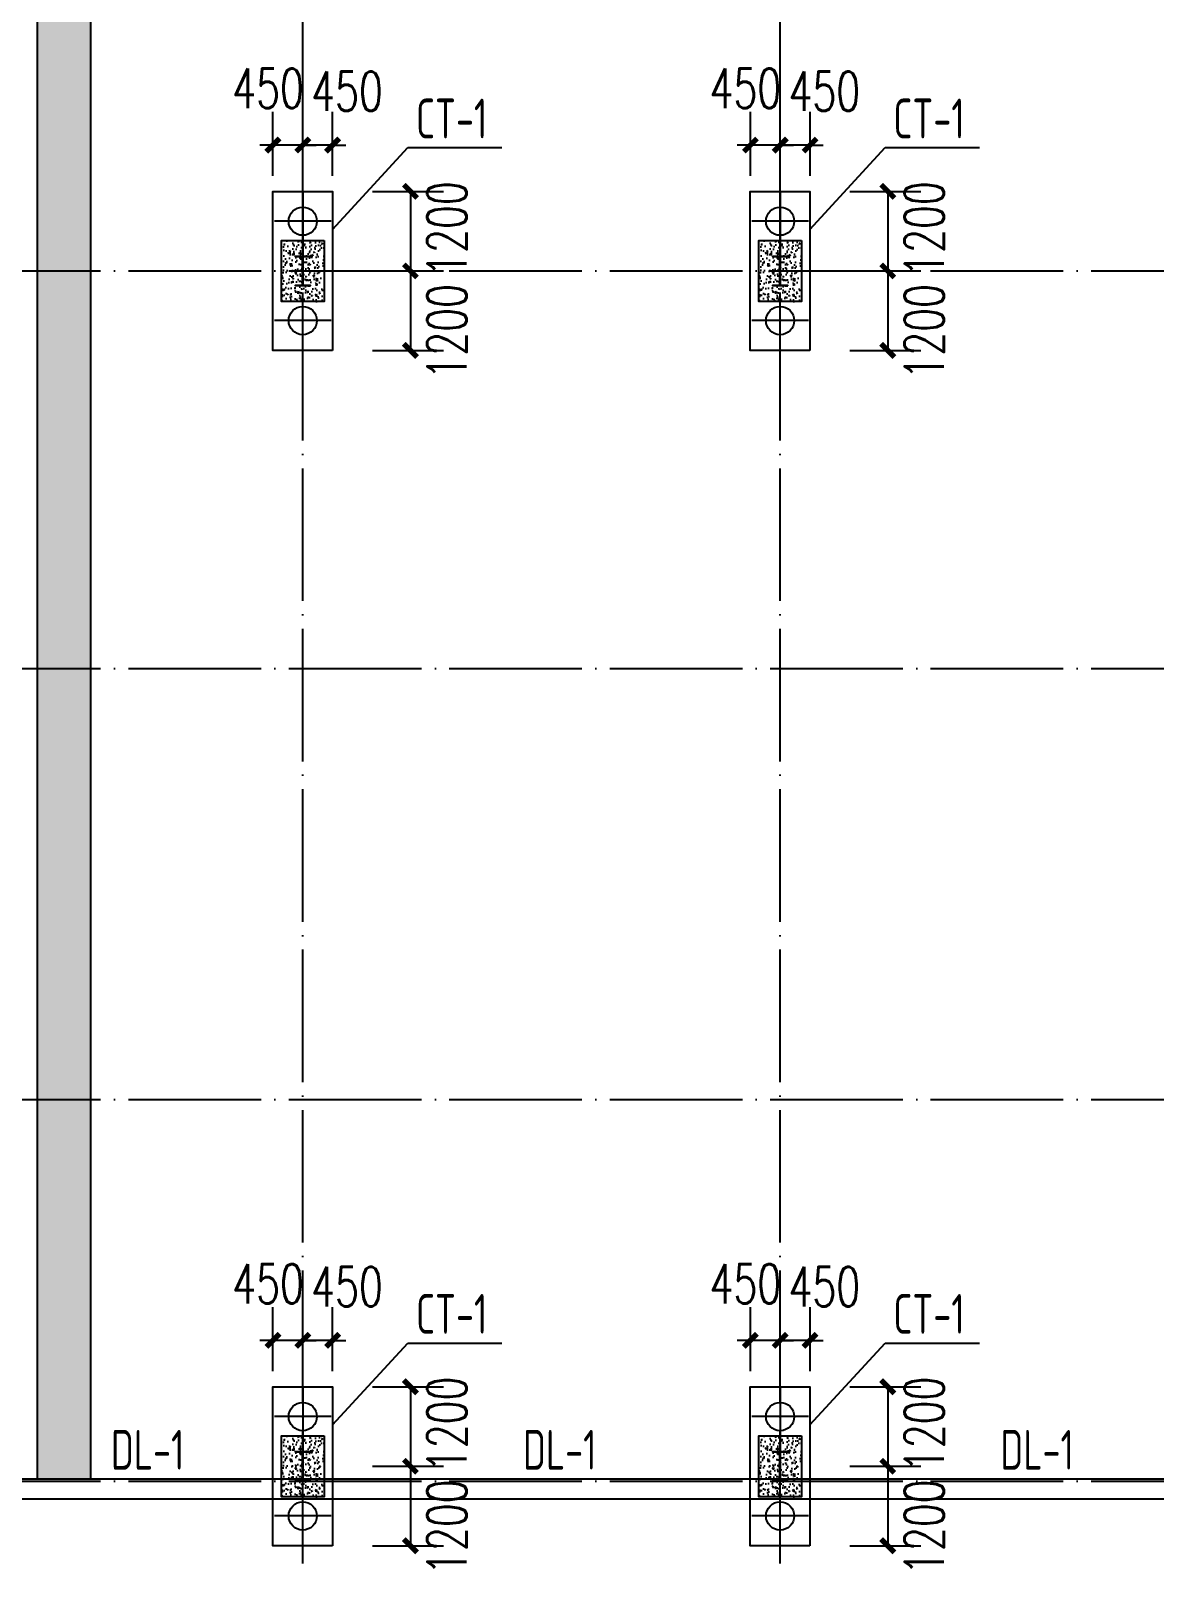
# Model space of a CAD drawing. Extents: x -33967 to 1773478, y -1022458 to -784650.
# Drawn here: x 296013 to 312963, y -1003384 to -979912 of the extents above; entities that cross this region are included whole.
import ezdxf

# ---------------------------------------------------------------- set-up
doc = ezdxf.new("R2010")
doc.units = 0
doc.header["$LTSCALE"] = 1000
doc.header["$MEASUREMENT"] = 0
doc.linetypes.add('DOTE', pattern=[2.42, 2, -0.2, 0.02, -0.2])
for name, color, linetype in [('AXIS', 3, 'Continuous'), ('DIM_LEAD', 3, 'Continuous'), ('DOTE', 1, 'DOTE'), ('GZ', 50, 'Continuous'), ('NUM', 7, 'Continuous'), ('PUB_DIM', 3, 'Continuous'), ('PUB_HATCH', 8, 'Continuous'), ('承台', 2, 'Continuous'), ('桩', 201, 'Continuous')]:
    doc.layers.add(name, color=color, linetype=linetype)
doc.styles.add('_TCH_DIM_T3', font='SIMPLEX', dxfattribs={"width": 0.705882, "bigfont": 'GBCBIG'})
doc.styles.add('TSSD_Norm', font='tssdeng.shx', dxfattribs={"bigfont": 'hztxt.shx'})
doc.dimstyles.new('TCH-200-1', dxfattribs={"dimtxt": 595, "dimasz": 200, "dimexe": 500, "dimexo": 600, "dimgap": 252.5, "dimtad": 1, "dimdec": 0, "dimzin": 0, "dimdsep": 46, "dimtxsty": '_TCH_DIM_T3', "dimblk": 'ARCHTICK', "dimcen": 0.09, "dimclrd": 3, "dimclre": 3, "dimclrt": 7, "dimazin": 2, "dimtfac": 1, "dimtdec": 0, "dimtix": 1, "dimtmove": 2, "dimatfit": 3, "dimfxl": 1, "dimtolj": 1, "dimtzin": 0, "dimarcsym": 0})

# ---------------------------------------------------------------- blocks, each defined once
blk = doc.blocks.new('111')
at = {"layer": 'GZ'}
blk.add_lwpolyline([(650693, -886725), (650473, -886725), (650473, -886715), (650577, -886715), (650580, -886710), (650580, -886289), (650577, -886285), (650473, -886285), (650473, -886275), (650693, -886275), (650693, -886285), (650590, -886285), (650586, -886289), (650586, -886710), (650590, -886715), (650693, -886715), (650693, -886725)], close=True, dxfattribs=at)
blk = doc.blocks.new('_ArchTick')
at = {"color": 0, "linetype": 'ByBlock', "const_width": 0.4}
blk.add_lwpolyline([(-0.5, -0.5), (0.5, 0.5)], dxfattribs=at)
blk = doc.blocks.new('*D870')
at = {"layer": 'AXIS', "color": 3, "lineweight": -2, "transparency": 16777216}
for p, q in [((300111, -1000130), (300111, -999165)), ((300561, -1000130), (300561, -999165)), ((300111, -999665), (299911, -999665)), ((300561, -999665), (300111, -999665)), ((300561, -999665), (300761, -999665))]:
    blk.add_line(p, q, dxfattribs=at)
at = {"layer": 'Defpoints', "color": 0, "transparency": 16777216}
for p in [(300111, -999665), (300111, -1000730), (300561, -1000730)]:
    blk.add_point(p, dxfattribs=at)
at = {"layer": 'AXIS', "color": 3, "lineweight": -2, "transparency": 16777216, "xscale": 200, "yscale": 200, "zscale": 200}
for p, rotation in [((300111, -999665), 359.9999999933299), ((300561, -999665), 179.9999999933299)]:
    blk.add_blockref('_ArchTick', p, dxfattribs=dict(at, rotation=rotation))
at = {"layer": 'AXIS', "color": 7, "transparency": 16777216, "insert": (300777, -998854), "char_height": 595, "attachment_point": 5, "rotation": 360, "style": '_TCH_DIM_T3'}
blk.add_mtext('\\A1;450', dxfattribs=at)
blk = doc.blocks.new('*D871')
at = {"layer": 'AXIS', "color": 3, "lineweight": -2, "transparency": 16777216}
for p, q in [((299661, -1000130), (299661, -999165)), ((300111, -1000130), (300111, -999165)), ((299661, -999665), (299461, -999665)), ((300111, -999665), (299661, -999665)), ((300111, -999665), (300311, -999665))]:
    blk.add_line(p, q, dxfattribs=at)
at = {"layer": 'Defpoints', "color": 0, "transparency": 16777216}
for p in [(299661, -999665), (299661, -1000730), (300111, -1000730)]:
    blk.add_point(p, dxfattribs=at)
at = {"layer": 'AXIS', "color": 3, "lineweight": -2, "transparency": 16777216, "xscale": 200, "yscale": 200, "zscale": 200}
for p, rotation in [((299661, -999665), 359.9999999933299), ((300111, -999665), 179.9999999933299)]:
    blk.add_blockref('_ArchTick', p, dxfattribs=dict(at, rotation=rotation))
at = {"layer": 'AXIS', "color": 7, "transparency": 16777216, "insert": (299586, -998810), "char_height": 595, "attachment_point": 5, "rotation": 360, "style": '_TCH_DIM_T3'}
blk.add_mtext('\\A1;450', dxfattribs=at)
blk = doc.blocks.new('*D872')
at = {"layer": 'AXIS', "color": 3, "lineweight": -2, "transparency": 16777216}
for p, q in [((301161, -1000364), (302234, -1000364)), ((301734, -1000364), (301734, -1001564)), ((301161, -1001564), (302234, -1001564))]:
    blk.add_line(p, q, dxfattribs=at)
at = {"layer": 'Defpoints', "color": 0, "transparency": 16777216}
for p in [(300561, -1000364), (300561, -1001564), (301734, -1001564)]:
    blk.add_point(p, dxfattribs=at)
at = {"layer": 'AXIS', "color": 3, "lineweight": -2, "transparency": 16777216, "xscale": 200, "yscale": 200, "zscale": 200}
for p, rotation in [((301734, -1000364), 90), ((301734, -1001564), 270)]:
    blk.add_blockref('_ArchTick', p, dxfattribs=dict(at, rotation=rotation))
at = {"layer": 'AXIS', "color": 7, "transparency": 16777216, "insert": (302284, -1000931), "char_height": 595, "attachment_point": 5, "rotation": 90, "style": '_TCH_DIM_T3'}
blk.add_mtext('\\A1;1200', dxfattribs=at)
blk = doc.blocks.new('*D873')
at = {"layer": 'AXIS', "color": 3, "lineweight": -2, "transparency": 16777216}
for p, q in [((301161, -1001564), (302234, -1001564)), ((301734, -1001564), (301734, -1002764)), ((301161, -1002764), (302234, -1002764))]:
    blk.add_line(p, q, dxfattribs=at)
at = {"layer": 'Defpoints', "color": 0, "transparency": 16777216}
for p in [(300561, -1001564), (300561, -1002764), (301734, -1002764)]:
    blk.add_point(p, dxfattribs=at)
at = {"layer": 'AXIS', "color": 3, "lineweight": -2, "transparency": 16777216, "xscale": 200, "yscale": 200, "zscale": 200}
for p, rotation in [((301734, -1001564), 90), ((301734, -1002764), 270)]:
    blk.add_blockref('_ArchTick', p, dxfattribs=dict(at, rotation=rotation))
at = {"layer": 'AXIS', "color": 7, "transparency": 16777216, "insert": (302284, -1002483), "char_height": 595, "attachment_point": 5, "rotation": 90, "style": '_TCH_DIM_T3'}
blk.add_mtext('\\A1;1200', dxfattribs=at)
blk = doc.blocks.new('*D874')
at = {"layer": 'AXIS', "color": 3, "lineweight": -2, "transparency": 16777216}
for p, q in [((307311, -1000130), (307311, -999165)), ((307761, -1000130), (307761, -999165)), ((307311, -999665), (307111, -999665)), ((307761, -999665), (307311, -999665)), ((307761, -999665), (307961, -999665))]:
    blk.add_line(p, q, dxfattribs=at)
at = {"layer": 'Defpoints', "color": 0, "transparency": 16777216}
for p in [(307311, -999665), (307311, -1000730), (307761, -1000730)]:
    blk.add_point(p, dxfattribs=at)
at = {"layer": 'AXIS', "color": 3, "lineweight": -2, "transparency": 16777216, "xscale": 200, "yscale": 200, "zscale": 200}
for p, rotation in [((307311, -999665), 359.9999999933299), ((307761, -999665), 179.9999999933299)]:
    blk.add_blockref('_ArchTick', p, dxfattribs=dict(at, rotation=rotation))
at = {"layer": 'AXIS', "color": 7, "transparency": 16777216, "insert": (307977, -998854), "char_height": 595, "attachment_point": 5, "rotation": 360, "style": '_TCH_DIM_T3'}
blk.add_mtext('\\A1;450', dxfattribs=at)
blk = doc.blocks.new('*D875')
at = {"layer": 'AXIS', "color": 3, "lineweight": -2, "transparency": 16777216}
for p, q in [((306861, -1000130), (306861, -999165)), ((307311, -1000130), (307311, -999165)), ((306861, -999665), (306661, -999665)), ((307311, -999665), (306861, -999665)), ((307311, -999665), (307511, -999665))]:
    blk.add_line(p, q, dxfattribs=at)
at = {"layer": 'Defpoints', "color": 0, "transparency": 16777216}
for p in [(306861, -999665), (306861, -1000730), (307311, -1000730)]:
    blk.add_point(p, dxfattribs=at)
at = {"layer": 'AXIS', "color": 3, "lineweight": -2, "transparency": 16777216, "xscale": 200, "yscale": 200, "zscale": 200}
for p, rotation in [((306861, -999665), 359.9999999933299), ((307311, -999665), 179.9999999933299)]:
    blk.add_blockref('_ArchTick', p, dxfattribs=dict(at, rotation=rotation))
at = {"layer": 'AXIS', "color": 7, "transparency": 16777216, "insert": (306786, -998810), "char_height": 595, "attachment_point": 5, "rotation": 360, "style": '_TCH_DIM_T3'}
blk.add_mtext('\\A1;450', dxfattribs=at)
blk = doc.blocks.new('*D876')
at = {"layer": 'AXIS', "color": 3, "lineweight": -2, "transparency": 16777216}
for p, q in [((308361, -1000364), (309434, -1000364)), ((308934, -1000364), (308934, -1001564)), ((308361, -1001564), (309434, -1001564))]:
    blk.add_line(p, q, dxfattribs=at)
at = {"layer": 'Defpoints', "color": 0, "transparency": 16777216}
for p in [(307761, -1000364), (307761, -1001564), (308934, -1001564)]:
    blk.add_point(p, dxfattribs=at)
at = {"layer": 'AXIS', "color": 3, "lineweight": -2, "transparency": 16777216, "xscale": 200, "yscale": 200, "zscale": 200}
for p, rotation in [((308934, -1000364), 90), ((308934, -1001564), 270)]:
    blk.add_blockref('_ArchTick', p, dxfattribs=dict(at, rotation=rotation))
at = {"layer": 'AXIS', "color": 7, "transparency": 16777216, "insert": (309484, -1000931), "char_height": 595, "attachment_point": 5, "rotation": 90, "style": '_TCH_DIM_T3'}
blk.add_mtext('\\A1;1200', dxfattribs=at)
blk = doc.blocks.new('*D877')
at = {"layer": 'AXIS', "color": 3, "lineweight": -2, "transparency": 16777216}
for p, q in [((308361, -1001564), (309434, -1001564)), ((308934, -1001564), (308934, -1002764)), ((308361, -1002764), (309434, -1002764))]:
    blk.add_line(p, q, dxfattribs=at)
at = {"layer": 'Defpoints', "color": 0, "transparency": 16777216}
for p in [(307761, -1001564), (307761, -1002764), (308934, -1002764)]:
    blk.add_point(p, dxfattribs=at)
at = {"layer": 'AXIS', "color": 3, "lineweight": -2, "transparency": 16777216, "xscale": 200, "yscale": 200, "zscale": 200}
for p, rotation in [((308934, -1001564), 90), ((308934, -1002764), 270)]:
    blk.add_blockref('_ArchTick', p, dxfattribs=dict(at, rotation=rotation))
at = {"layer": 'AXIS', "color": 7, "transparency": 16777216, "insert": (309484, -1002483), "char_height": 595, "attachment_point": 5, "rotation": 90, "style": '_TCH_DIM_T3'}
blk.add_mtext('\\A1;1200', dxfattribs=at)
blk = doc.blocks.new('*D894')
at = {"layer": 'AXIS', "color": 3, "lineweight": -2, "transparency": 16777216}
for p, q in [((300111, -982095), (300111, -981131)), ((300561, -982095), (300561, -981131)), ((300111, -981631), (299911, -981631)), ((300561, -981631), (300111, -981631)), ((300561, -981631), (300761, -981631))]:
    blk.add_line(p, q, dxfattribs=at)
at = {"layer": 'Defpoints', "color": 0, "transparency": 16777216}
for p in [(300111, -981631), (300111, -982695), (300561, -982695)]:
    blk.add_point(p, dxfattribs=at)
at = {"layer": 'AXIS', "color": 3, "lineweight": -2, "transparency": 16777216, "xscale": 200, "yscale": 200, "zscale": 200}
for p, rotation in [((300111, -981631), 359.9999999933299), ((300561, -981631), 179.9999999933299)]:
    blk.add_blockref('_ArchTick', p, dxfattribs=dict(at, rotation=rotation))
at = {"layer": 'AXIS', "color": 7, "transparency": 16777216, "insert": (300777, -980819), "char_height": 595, "attachment_point": 5, "rotation": 360, "style": '_TCH_DIM_T3'}
blk.add_mtext('\\A1;450', dxfattribs=at)
blk = doc.blocks.new('*D895')
at = {"layer": 'AXIS', "color": 3, "lineweight": -2, "transparency": 16777216}
for p, q in [((299661, -982095), (299661, -981131)), ((300111, -982095), (300111, -981131)), ((299661, -981631), (299461, -981631)), ((300111, -981631), (299661, -981631)), ((300111, -981631), (300311, -981631))]:
    blk.add_line(p, q, dxfattribs=at)
at = {"layer": 'Defpoints', "color": 0, "transparency": 16777216}
for p in [(299661, -981631), (299661, -982695), (300111, -982695)]:
    blk.add_point(p, dxfattribs=at)
at = {"layer": 'AXIS', "color": 3, "lineweight": -2, "transparency": 16777216, "xscale": 200, "yscale": 200, "zscale": 200}
for p, rotation in [((299661, -981631), 359.9999999933299), ((300111, -981631), 179.9999999933299)]:
    blk.add_blockref('_ArchTick', p, dxfattribs=dict(at, rotation=rotation))
at = {"layer": 'AXIS', "color": 7, "transparency": 16777216, "insert": (299586, -980775), "char_height": 595, "attachment_point": 5, "rotation": 360, "style": '_TCH_DIM_T3'}
blk.add_mtext('\\A1;450', dxfattribs=at)
blk = doc.blocks.new('*D896')
at = {"layer": 'AXIS', "color": 3, "lineweight": -2, "transparency": 16777216}
for p, q in [((301161, -982329), (302234, -982329)), ((301734, -982329), (301734, -983529)), ((301161, -983529), (302234, -983529))]:
    blk.add_line(p, q, dxfattribs=at)
at = {"layer": 'Defpoints', "color": 0, "transparency": 16777216}
for p in [(300561, -982329), (300561, -983529), (301734, -983529)]:
    blk.add_point(p, dxfattribs=at)
at = {"layer": 'AXIS', "color": 3, "lineweight": -2, "transparency": 16777216, "xscale": 200, "yscale": 200, "zscale": 200}
for p, rotation in [((301734, -982329), 90), ((301734, -983529), 270)]:
    blk.add_blockref('_ArchTick', p, dxfattribs=dict(at, rotation=rotation))
at = {"layer": 'AXIS', "color": 7, "transparency": 16777216, "insert": (302284, -982897), "char_height": 595, "attachment_point": 5, "rotation": 90, "style": '_TCH_DIM_T3'}
blk.add_mtext('\\A1;1200', dxfattribs=at)
blk = doc.blocks.new('*D897')
at = {"layer": 'AXIS', "color": 3, "lineweight": -2, "transparency": 16777216}
for p, q in [((301161, -983529), (302234, -983529)), ((301734, -983529), (301734, -984729)), ((301161, -984729), (302234, -984729))]:
    blk.add_line(p, q, dxfattribs=at)
at = {"layer": 'Defpoints', "color": 0, "transparency": 16777216}
for p in [(300561, -983529), (300561, -984729), (301734, -984729)]:
    blk.add_point(p, dxfattribs=at)
at = {"layer": 'AXIS', "color": 3, "lineweight": -2, "transparency": 16777216, "xscale": 200, "yscale": 200, "zscale": 200}
for p, rotation in [((301734, -983529), 90), ((301734, -984729), 270)]:
    blk.add_blockref('_ArchTick', p, dxfattribs=dict(at, rotation=rotation))
at = {"layer": 'AXIS', "color": 7, "transparency": 16777216, "insert": (302284, -984448), "char_height": 595, "attachment_point": 5, "rotation": 90, "style": '_TCH_DIM_T3'}
blk.add_mtext('\\A1;1200', dxfattribs=at)
blk = doc.blocks.new('*D910')
at = {"layer": 'AXIS', "color": 3, "lineweight": -2, "transparency": 16777216}
for p, q in [((307311, -982095), (307311, -981131)), ((307761, -982095), (307761, -981131)), ((307311, -981631), (307111, -981631)), ((307761, -981631), (307311, -981631)), ((307761, -981631), (307961, -981631))]:
    blk.add_line(p, q, dxfattribs=at)
at = {"layer": 'Defpoints', "color": 0, "transparency": 16777216}
for p in [(307311, -981631), (307311, -982695), (307761, -982695)]:
    blk.add_point(p, dxfattribs=at)
at = {"layer": 'AXIS', "color": 3, "lineweight": -2, "transparency": 16777216, "xscale": 200, "yscale": 200, "zscale": 200}
for p, rotation in [((307311, -981631), 359.9999999933299), ((307761, -981631), 179.9999999933299)]:
    blk.add_blockref('_ArchTick', p, dxfattribs=dict(at, rotation=rotation))
at = {"layer": 'AXIS', "color": 7, "transparency": 16777216, "insert": (307977, -980819), "char_height": 595, "attachment_point": 5, "rotation": 360, "style": '_TCH_DIM_T3'}
blk.add_mtext('\\A1;450', dxfattribs=at)
blk = doc.blocks.new('*D911')
at = {"layer": 'AXIS', "color": 3, "lineweight": -2, "transparency": 16777216}
for p, q in [((306861, -982095), (306861, -981131)), ((307311, -982095), (307311, -981131)), ((306861, -981631), (306661, -981631)), ((307311, -981631), (306861, -981631)), ((307311, -981631), (307511, -981631))]:
    blk.add_line(p, q, dxfattribs=at)
at = {"layer": 'Defpoints', "color": 0, "transparency": 16777216}
for p in [(306861, -981631), (306861, -982695), (307311, -982695)]:
    blk.add_point(p, dxfattribs=at)
at = {"layer": 'AXIS', "color": 3, "lineweight": -2, "transparency": 16777216, "xscale": 200, "yscale": 200, "zscale": 200}
for p, rotation in [((306861, -981631), 359.9999999933299), ((307311, -981631), 179.9999999933299)]:
    blk.add_blockref('_ArchTick', p, dxfattribs=dict(at, rotation=rotation))
at = {"layer": 'AXIS', "color": 7, "transparency": 16777216, "insert": (306786, -980775), "char_height": 595, "attachment_point": 5, "rotation": 360, "style": '_TCH_DIM_T3'}
blk.add_mtext('\\A1;450', dxfattribs=at)
blk = doc.blocks.new('*D912')
at = {"layer": 'AXIS', "color": 3, "lineweight": -2, "transparency": 16777216}
for p, q in [((308361, -982329), (309434, -982329)), ((308934, -982329), (308934, -983529)), ((308361, -983529), (309434, -983529))]:
    blk.add_line(p, q, dxfattribs=at)
at = {"layer": 'Defpoints', "color": 0, "transparency": 16777216}
for p in [(307761, -982329), (307761, -983529), (308934, -983529)]:
    blk.add_point(p, dxfattribs=at)
at = {"layer": 'AXIS', "color": 3, "lineweight": -2, "transparency": 16777216, "xscale": 200, "yscale": 200, "zscale": 200}
for p, rotation in [((308934, -982329), 90), ((308934, -983529), 270)]:
    blk.add_blockref('_ArchTick', p, dxfattribs=dict(at, rotation=rotation))
at = {"layer": 'AXIS', "color": 7, "transparency": 16777216, "insert": (309484, -982897), "char_height": 595, "attachment_point": 5, "rotation": 90, "style": '_TCH_DIM_T3'}
blk.add_mtext('\\A1;1200', dxfattribs=at)
blk = doc.blocks.new('*D913')
at = {"layer": 'AXIS', "color": 3, "lineweight": -2, "transparency": 16777216}
for p, q in [((308361, -983529), (309434, -983529)), ((308934, -983529), (308934, -984729)), ((308361, -984729), (309434, -984729))]:
    blk.add_line(p, q, dxfattribs=at)
at = {"layer": 'Defpoints', "color": 0, "transparency": 16777216}
for p in [(307761, -983529), (307761, -984729), (308934, -984729)]:
    blk.add_point(p, dxfattribs=at)
at = {"layer": 'AXIS', "color": 3, "lineweight": -2, "transparency": 16777216, "xscale": 200, "yscale": 200, "zscale": 200}
for p, rotation in [((308934, -983529), 90), ((308934, -984729), 270)]:
    blk.add_blockref('_ArchTick', p, dxfattribs=dict(at, rotation=rotation))
at = {"layer": 'AXIS', "color": 7, "transparency": 16777216, "insert": (309484, -984448), "char_height": 595, "attachment_point": 5, "rotation": 90, "style": '_TCH_DIM_T3'}
blk.add_mtext('\\A1;1200', dxfattribs=at)

msp = doc.modelspace()

# ---------------------------------------------------------------- hatches: boundary and pattern name
h = msp.add_hatch()
h.set_pattern_fill('AR-CONC', color=256, scale=200)
h.set_pattern_definition([(50, (104283.62, -1139472.96), (364.36934, -31.87817), [38.1, -419.1]), (355, (104283.62, -1139472.96), (-70.48565, 382.1133), [30.48, -335.28]), (100.451, (104314, -1139475.6), (293.885, 350.23338), [32.38, -356.18]), (46.1842, (104283.62, -1139371.36), (542.1581, -84.08466), [57.15, -628.65]), (96.6356, (104328.8, -1139378.37), (474.8085, 494.8511), [48.57, -534.27]), (351.184, (104283.6, -1139371.36), (474.8092, 494.8502), [45.72, -502.92]), (21, (104334.42, -1139396.76), (303.22976, -204.53104), [38.1, -419.1]), (326, (104334.42, -1139396.76), (123.60406, 368.37593), [30.48, -335.28]), (71.4514, (104359.7, -1139413.8), (426.833, 163.8457), [32.38, -356.18]), (37.5, (104283.62, -1139472.96), (6.177207, 169.11008), [0, -331.216, 0, -340.36, 0, -336.55]), (7.5, (104283.62, -1139472.96), (133.63933, 200.36115), [0, -194.056, 0, -323.596, 0, -128.27]), (327.5, (104170.34, -1139472.96), (271.18119, -11.45749), [0, -127, 0, -396.24, 0, -525.78]), (317.5, (104119.54, -1139472.96), (296.25836, 50.85298), [0, -165.1, 0, -263.144, 0, -373.38])])
h.paths.add_polyline_path([(296910.6, -947239.4), (296110.6, -947239.4), (296110.5, -1001759.4), (296910.5, -1001759.4)])
at = {"layer": 'PUB_HATCH', "linetype": 'ByBlock', "ltscale": 0.1}
h = msp.add_hatch(dxfattribs=at)
h.set_pattern_fill('AR-CONC', color=8, scale=100)
h.set_pattern_definition([(50, (-1533498.75, -1635845.17), (182.184669, -15.939086), [19.05, -209.55]), (355, (-1533498.75, -1635845.17), (-35.242826, 191.056643), [15.24, -167.64]), (100.451, (-1533483.57, -1635846.5), (146.942502, 175.116688), [16.19, -178.09]), (46.1842, (-1533498.75, -1635794.37), (271.07904, -42.042328), [28.575, -314.325]), (96.6356, (-1533476.16, -1635797.87), (237.404234, 247.425556), [24.285, -267.135]), (351.184, (-1533498.75, -1635794.37), (237.404606, 247.425118), [22.86, -251.46]), (21, (-1533473.35, -1635807.07), (151.61488, -102.265519), [19.05, -209.55]), (326, (-1533473.35, -1635807.07), (61.802028, 184.187966), [15.24, -167.64]), (71.4514, (-1533460.71, -1635815.59), (213.41649, 81.922858), [16.19, -178.09]), (37.5, (-1533498.75, -1635845.165), (3.0886032, 84.5550389), [0, -165.608, 0, -170.18, 0, -168.275]), (7.5, (-1533498.75, -1635845.165), (66.8196625, 100.180575), [0, -97.028, 0, -161.798, 0, -64.135]), (327.5, (-1533555.39, -1635845.165), (135.5905952, -5.728744), [0, -63.5, 0, -198.12, 0, -262.89]), (317.5, (-1533580.79, -1635845.17), (148.1291814, 25.426491), [0, -82.55, 0, -131.572, 0, -186.69])])
h.paths.add_polyline_path([(299790.5, -983989.4), (300430.5, -983989.4), (300430.6, -983069.4), (299790.6, -983069.4)])
h = msp.add_hatch(dxfattribs=at)
h.set_pattern_fill('AR-CONC', color=8, scale=100)
h.set_pattern_definition([(50, (-1526298.75, -1635845.17), (182.184669, -15.939086), [19.05, -209.55]), (355, (-1526298.75, -1635845.17), (-35.242826, 191.056643), [15.24, -167.64]), (100.451, (-1526283.57, -1635846.5), (146.942502, 175.116688), [16.19, -178.09]), (46.1842, (-1526298.75, -1635794.37), (271.07904, -42.042328), [28.575, -314.325]), (96.6356, (-1526276.16, -1635797.87), (237.404234, 247.425556), [24.285, -267.135]), (351.184, (-1526298.75, -1635794.37), (237.404606, 247.425118), [22.86, -251.46]), (21, (-1526273.35, -1635807.07), (151.61488, -102.265519), [19.05, -209.55]), (326, (-1526273.35, -1635807.07), (61.802028, 184.187966), [15.24, -167.64]), (71.4514, (-1526260.71, -1635815.59), (213.41649, 81.922858), [16.19, -178.09]), (37.5, (-1526298.75, -1635845.165), (3.0886032, 84.5550389), [0, -165.608, 0, -170.18, 0, -168.275]), (7.5, (-1526298.75, -1635845.165), (66.8196625, 100.180575), [0, -97.028, 0, -161.798, 0, -64.135]), (327.5, (-1526355.39, -1635845.165), (135.5905952, -5.728744), [0, -63.5, 0, -198.12, 0, -262.89]), (317.5, (-1526380.79, -1635845.17), (148.1291814, 25.426491), [0, -82.55, 0, -131.572, 0, -186.69])])
h.paths.add_polyline_path([(306990.5, -983989.4), (307630.5, -983989.4), (307630.6, -983069.4), (306990.6, -983069.4)])
h = msp.add_hatch(dxfattribs=at)
h.set_pattern_fill('AR-CONC', color=8, scale=100)
h.set_pattern_definition([(50, (-1533498.75, -1653879.9), (182.184669, -15.939086), [19.05, -209.55]), (355, (-1533498.75, -1653879.9), (-35.242826, 191.056643), [15.24, -167.64]), (100.451, (-1533483.57, -1653881.23), (146.942502, 175.116688), [16.19, -178.09]), (46.1842, (-1533498.75, -1653829.1), (271.07904, -42.042328), [28.575, -314.325]), (96.6356, (-1533476.16, -1653832.6), (237.404234, 247.425556), [24.285, -267.135]), (351.184, (-1533498.75, -1653829.1), (237.404606, 247.425118), [22.86, -251.46]), (21, (-1533473.35, -1653841.8), (151.61488, -102.265519), [19.05, -209.55]), (326, (-1533473.35, -1653841.8), (61.802028, 184.187966), [15.24, -167.64]), (71.4514, (-1533460.71, -1653850.33), (213.41649, 81.922858), [16.19, -178.09]), (37.5, (-1533498.75, -1653879.9), (3.0886032, 84.5550389), [0, -165.608, 0, -170.18, 0, -168.275]), (7.5, (-1533498.75, -1653879.9), (66.8196625, 100.180575), [0, -97.028, 0, -161.798, 0, -64.135]), (327.5, (-1533555.39, -1653879.9), (135.5905952, -5.728744), [0, -63.5, 0, -198.12, 0, -262.89]), (317.5, (-1533580.79, -1653879.9), (148.1291814, 25.426491), [0, -82.55, 0, -131.572, 0, -186.69])])
h.paths.add_polyline_path([(299790.5, -1002024.2), (300430.5, -1002024.2), (300430.6, -1001104.2), (299790.6, -1001104.2)])
h = msp.add_hatch(dxfattribs=at)
h.set_pattern_fill('AR-CONC', color=8, scale=100)
h.set_pattern_definition([(50, (-1526298.75, -1653879.9), (182.184669, -15.939086), [19.05, -209.55]), (355, (-1526298.75, -1653879.9), (-35.242826, 191.056643), [15.24, -167.64]), (100.451, (-1526283.57, -1653881.23), (146.942502, 175.116688), [16.19, -178.09]), (46.1842, (-1526298.75, -1653829.1), (271.07904, -42.042328), [28.575, -314.325]), (96.6356, (-1526276.16, -1653832.6), (237.404234, 247.425556), [24.285, -267.135]), (351.184, (-1526298.75, -1653829.1), (237.404606, 247.425118), [22.86, -251.46]), (21, (-1526273.35, -1653841.8), (151.61488, -102.265519), [19.05, -209.55]), (326, (-1526273.35, -1653841.8), (61.802028, 184.187966), [15.24, -167.64]), (71.4514, (-1526260.71, -1653850.33), (213.41649, 81.922858), [16.19, -178.09]), (37.5, (-1526298.75, -1653879.9), (3.0886032, 84.5550389), [0, -165.608, 0, -170.18, 0, -168.275]), (7.5, (-1526298.75, -1653879.9), (66.8196625, 100.180575), [0, -97.028, 0, -161.798, 0, -64.135]), (327.5, (-1526355.39, -1653879.9), (135.5905952, -5.728744), [0, -63.5, 0, -198.12, 0, -262.89]), (317.5, (-1526380.79, -1653879.9), (148.1291814, 25.426491), [0, -82.55, 0, -131.572, 0, -186.69])])
h.paths.add_polyline_path([(306990.5, -1002024.2), (307630.5, -1002024.2), (307630.6, -1001104.2), (306990.6, -1001104.2)])

# ---------------------------------------------------------------- linework, layer by layer
for points in [[(271830.6, -946939.4), (328450.6, -946939.4), (328450.6, -1002059.4), (271830.6, -1002059.4)], [(272130.6, -947239.4), (328150.6, -947239.4), (328150.6, -1001759.4), (272130.6, -1001759.4)]]:
    msp.add_lwpolyline(points, close=True)
at = {"layer": 'DIM_LEAD'}
for p, q in [((300560.6, -982904.4), (301693.3, -981670)), ((301693.3, -981670), (303115, -981670)), ((307760.6, -982904.4), (308893.3, -981670)), ((308893.3, -981670), (310315, -981670)), ((300560.6, -1000939.1), (301693.3, -999704.8)), ((301693.3, -999704.8), (303115, -999704.8)), ((307760.6, -1000939.1), (308893.3, -999704.8)), ((308893.3, -999704.8), (310315, -999704.8))]:
    msp.add_line(p, q, dxfattribs=at)
at = {"layer": 'DOTE'}
for p, q in [((300110.6, -1003029.4), (300110.6, -946029.4)), ((307310.6, -1003029.4), (307310.6, -946029.4)), ((270860.6, -983529.4), (329360.6, -983529.4)), ((270860.6, -989529.4), (329360.6, -989529.4)), ((270860.6, -996029.4), (329360.6, -996029.4)), ((270860.6, -1001789.4), (329360.6, -1001789.4))]:
    msp.add_line(p, q, dxfattribs=at)
at = {"layer": 'PUB_DIM'}
msp.add_lwpolyline([(296110.6, -947239.4), (296910.6, -947239.4), (296910.5, -1001759.4), (296110.5, -1001759.4)], close=True, dxfattribs=at)
at = {"layer": '承台'}
for points in [[(300560.6, -984729.4), (299660.6, -984729.4), (299660.6, -982329.4), (300560.6, -982329.4)], [(307760.6, -984729.4), (306860.6, -984729.4), (306860.6, -982329.4), (307760.6, -982329.4)], [(300430.6, -983069.4), (300430.6, -983989.4), (299790.6, -983989.4), (299790.6, -983069.4)], [(307630.6, -983069.4), (307630.6, -983989.4), (306990.6, -983989.4), (306990.6, -983069.4)], [(300560.6, -1002764.2), (299660.6, -1002764.2), (299660.6, -1000364.2), (300560.6, -1000364.2)], [(307760.6, -1002764.2), (306860.6, -1002764.2), (306860.6, -1000364.2), (307760.6, -1000364.2)], [(300430.6, -1001104.2), (300430.6, -1002024.2), (299790.6, -1002024.2), (299790.6, -1001104.2)], [(307630.6, -1001104.2), (307630.6, -1002024.2), (306990.6, -1002024.2), (306990.6, -1001104.2)]]:
    msp.add_lwpolyline(points, close=True, dxfattribs=at)
at = {"layer": '桩'}
for p, q in [((300110.6, -982353.4), (300110.6, -983355.4)), ((307310.6, -982353.4), (307310.6, -983355.4)), ((300536.6, -982779.4), (299684.6, -982779.4)), ((307736.6, -982779.4), (306884.6, -982779.4)), ((300110.6, -984705.4), (300110.6, -983853.4)), ((307310.6, -984705.4), (307310.6, -983853.4)), ((300536.6, -984279.4), (299684.6, -984279.4)), ((307736.6, -984279.4), (306884.6, -984279.4)), ((300110.6, -1000388.2), (300110.6, -1001390.2)), ((307310.6, -1000388.2), (307310.6, -1001390.2)), ((300536.6, -1000814.2), (299684.6, -1000814.2)), ((307736.6, -1000814.2), (306884.6, -1000814.2)), ((300110.6, -1002740.2), (300110.6, -1001888.2)), ((307310.6, -1002740.2), (307310.6, -1001888.2)), ((300536.6, -1002314.2), (299684.6, -1002314.2)), ((307736.6, -1002314.2), (306884.6, -1002314.2))]:
    msp.add_line(p, q, dxfattribs=at)
for centre in [(300110.6, -982779.4), (307310.6, -982779.4), (300110.6, -984279.4), (307310.6, -984279.4), (300110.6, -1000814.2), (307310.6, -1000814.2), (300110.6, -1002314.2), (307310.6, -1002314.2)]:
    msp.add_circle(centre, 213, dxfattribs=at)

# ---------------------------------------------------------------- block references
at = {"layer": 'GZ'}
for p in [(-350472.8, -97030.1), (-343272.8, -97030.1), (-350472.8, -115064.8), (-343272.8, -115064.8)]:
    msp.add_blockref('111', p, dxfattribs=at)

# ---------------------------------------------------------------- texts
at = {"layer": 'NUM', "style": 'TSSD_Norm', "width": 0.7}
for p in [(301817.1, -981530.1), (309017.1, -981530.1), (301817.1, -999564.8), (309017.1, -999564.8)]:
    msp.add_text('CT-1', height=600, rotation=360, dxfattribs=at).set_placement(p)
for p in [(297217, -1001615.3), (303433.1, -1001615.3), (310633.1, -1001615.3)]:
    msp.add_text('DL-1', height=600, dxfattribs=at).set_placement(p)

# ---------------------------------------------------------------- dimensions: what is measured, and where the dimension line sits
at = {"layer": 'AXIS'}
for base, p1, p2, angle, picture, middle in [((299660.6, -981630.6), (300110.6, -982695.4), (299660.6, -982695.4), 180, '*D895', (299586.2, -980775.3)), ((300110.6, -981630.6), (300560.6, -982695.4), (300110.6, -982695.4), 180, '*D894', (300777.3, -980819.3)), ((306860.6, -981630.6), (307310.6, -982695.4), (306860.6, -982695.4), 180, '*D911', (306786.2, -980775.3)), ((307310.6, -981630.6), (307760.6, -982695.4), (307310.6, -982695.4), 180, '*D910', (307977.3, -980819.3)), ((301733.8, -983529.4), (300560.6, -982329.4), (300560.5, -983529.4), 90, '*D896', (302283.8, -982896.6)), ((308933.8, -983529.4), (307760.6, -982329.4), (307760.5, -983529.4), 90, '*D912', (309483.8, -982896.6)), ((301733.8, -984729.4), (300560.5, -983529.4), (300560.6, -984729.4), 90, '*D897', (302283.8, -984448.1)), ((308933.8, -984729.4), (307760.5, -983529.4), (307760.6, -984729.4), 90, '*D913', (309483.8, -984448.1)), ((299660.6, -999665.4), (300110.6, -1000730.1), (299660.6, -1000730.1), 180, '*D871', (299586.2, -998810)), ((300110.6, -999665.4), (300560.6, -1000730.1), (300110.6, -1000730.1), 180, '*D870', (300777.3, -998854.1)), ((306860.6, -999665.4), (307310.6, -1000730.1), (306860.6, -1000730.1), 180, '*D875', (306786.2, -998810)), ((307310.6, -999665.4), (307760.6, -1000730.1), (307310.6, -1000730.1), 180, '*D874', (307977.3, -998854.1)), ((301733.8, -1001564.2), (300560.6, -1000364.2), (300560.5, -1001564.2), 90, '*D872', (302283.8, -1000931.3)), ((308933.8, -1001564.2), (307760.6, -1000364.2), (307760.5, -1001564.2), 90, '*D876', (309483.8, -1000931.3)), ((301733.8, -1002764.2), (300560.5, -1001564.2), (300560.6, -1002764.2), 90, '*D873', (302283.8, -1002482.8)), ((308933.8, -1002764.2), (307760.5, -1001564.2), (307760.6, -1002764.2), 90, '*D877', (309483.8, -1002482.8))]:
    dim = msp.add_linear_dim(base=base, p1=p1, p2=p2, angle=angle, dimstyle='TCH-200-1', dxfattribs=at)
    dim.commit()
    dim.dimension.update_dxf_attribs({"geometry": picture, "text_midpoint": middle, "dimtype": 128})

doc.saveas('drawing.dxf')
